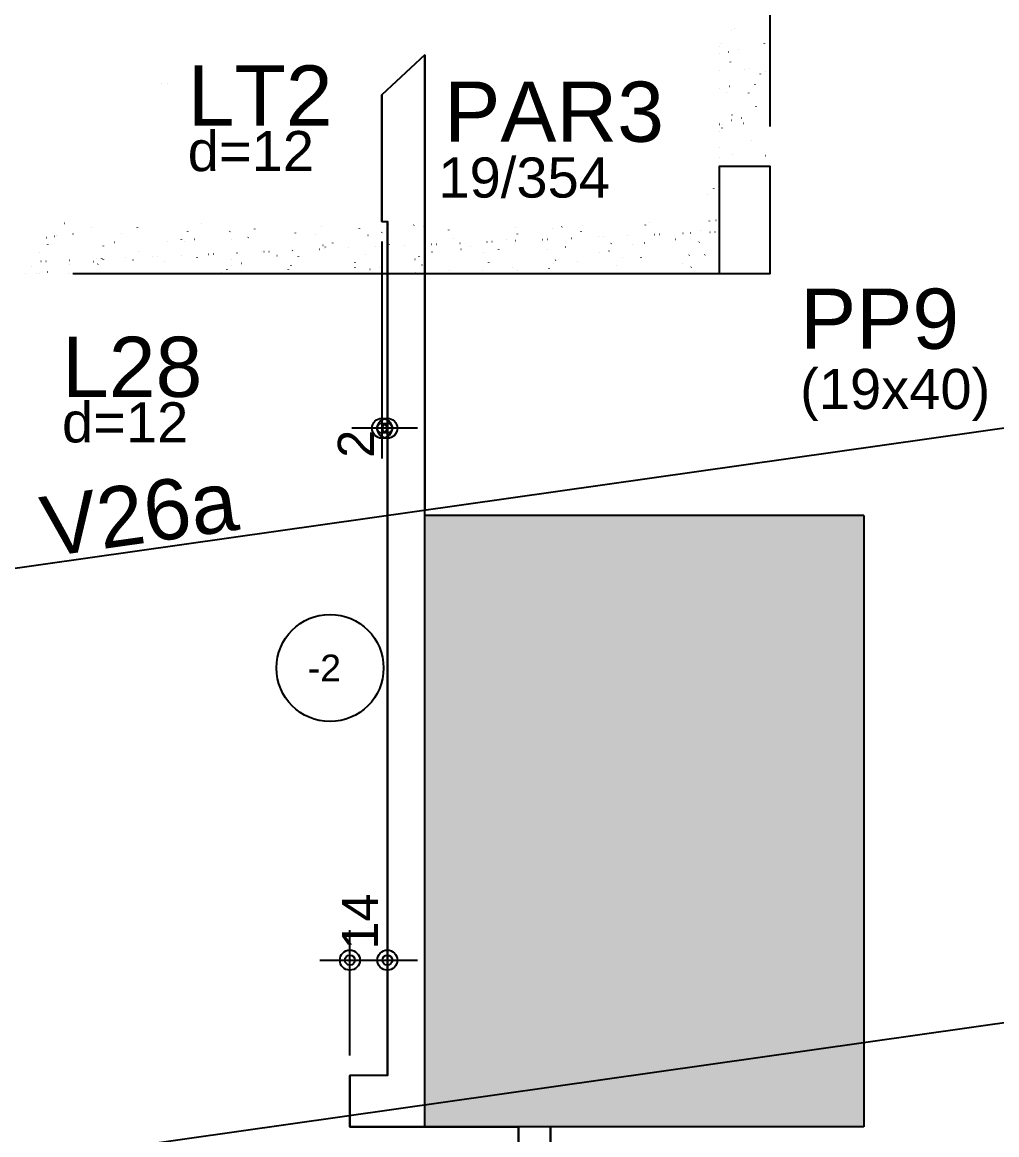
# Model space of a CAD drawing. Header units: millimetres. Extents: x 36428 to 40439, y 1072 to 6380.
# Drawn here: x 38734.4 to 39098.5, y 2081.7 to 2497.5 of the extents above; entities that cross this region are included whole.
import ezdxf

# ---------------------------------------------------------------- set-up
doc = ezdxf.new("R2010")
doc.units = ezdxf.units.MM
for name, color, linetype in [('1', 4, 'Continuous'), ('10', 13, 'Continuous'), ('11', 22, 'Continuous'), ('12', 3, 'Continuous'), ('13', 76, 'Continuous'), ('18', 9, 'Continuous'), ('19', 5, 'Continuous'), ('242', 3, 'Continuous'), ('26', 1, 'Continuous'), ('30', 15, 'Continuous'), ('4', 1, 'Continuous'), ('49', 20, 'Continuous'), ('8', 5, 'Continuous'), ('9', 3, 'Continuous')]:
    doc.layers.add(name, color=color, linetype=linetype)
doc.styles.get("Standard").update_dxf_attribs({"font": 'arial.ttf'})

# ---------------------------------------------------------------- blocks, each defined once
blk = doc.blocks.new('_HC19908E6B6-000')
for p, q in [((2647.095884, 666.701834), (2647.141541, 666.761336)), ((2648.34683, 667.680976), (2648.356619, 667.755334)), ((2643.352001, 661.822711), (2643.397658, 661.882213)), ((2659.433933, 661.856489), (2659.443723, 661.930848)), ((2642.500021, 660.71239), (2642.500021, 660.71239)), ((2642.500021, 660.71239), (2642.500021, 660.71239)), ((2642.500021, 660.71239), (2642.500021, 660.71239)), ((2642.500021, 658.094564), (2642.500021, 658.094564)), ((2642.500021, 658.094564), (2642.500021, 658.094564)), ((2642.500021, 658.094564), (2642.500021, 658.094564)), ((2646.012501, 658.873262), (2646.085723, 658.889495)), ((2649.673611, 659.684911), (2649.746833, 659.701144)), ((2646.682621, 655.040054), (2646.69241, 655.114412)), ((2642.500021, 651.947422), (2642.500021, 651.947422)), ((2642.500021, 651.947422), (2642.500021, 651.947422)), ((2642.500021, 651.947422), (2642.500021, 651.947422)), ((2652.055541, 652.364625), (2652.130469, 652.367896)), ((2653.928756, 652.446411), (2654.003685, 652.449683)), ((2657.945935, 650.554018), (2657.955724, 650.628376)), ((2659.667018, 651.459166), (2659.712675, 651.518667)), ((2642.500021, 645.204007), (2642.500021, 645.204007)), ((2642.500021, 645.204007), (2642.500021, 645.204007)), ((2646.368387, 646.061603), (2646.44161, 646.077836)), ((2655.923135, 646.580043), (2655.968792, 646.639544)), ((2645.194622, 643.737583), (2645.204412, 643.811941)), ((2653.526137, 643.456214), (2653.571794, 643.515716)), ((2656.355147, 638.470784), (2656.364936, 638.545142)), ((2642.500021, 632.313449), (2642.500021, 632.313449)), ((2642.500021, 632.313449), (2642.500021, 632.313449)), ((2642.500021, 632.313449), (2642.500021, 632.313449)), ((2647.090385, 633.331108), (2647.163607, 633.347341)), ((2647.271113, 635.304509), (2647.316771, 635.36401)), ((2650.751495, 634.142757), (2650.824717, 634.15899)), ((2651.482516, 632.235471), (2651.557445, 632.238743)), ((2642.500021, 631.843287), (2642.500021, 631.843287)), ((2642.500021, 629.0867), (2642.500021, 629.0867)), ((2642.500021, 629.0867), (2642.500021, 629.0867)), ((2642.500021, 629.0867), (2642.500021, 629.0867)), ((2642.64094, 631.84944), (2642.715868, 631.852711)), ((2643.527231, 630.425386), (2643.572888, 630.484887)), ((2643.603834, 631.654348), (2643.613624, 631.728707)), ((2654.690938, 625.829862), (2654.700727, 625.90422)), ((2642.500021, 623.270059), (2642.500021, 623.270059)), ((2642.500021, 623.270059), (2642.500021, 623.270059)), ((2647.446272, 620.519449), (2647.519494, 620.535682)), ((2659.842248, 620.06184), (2659.887905, 620.121342)), ((2642.500021, 619.422891), (2642.500021, 619.422891)), ((2642.500021, 619.422891), (2642.500021, 619.422891)), ((2653.396812, 616.000001), (2653.396812, 616.000001)), ((2656.725489, 616.000001), (2656.725489, 616.000001))]:
    blk.add_line(p, q)
blk = doc.blocks.new('_HC19908E6B6-002')
for p, q in [((2640.451627, 607.710955), (2640.461416, 607.785313)), ((2638.044614, 605.544594), (2638.044614, 605.544594)), ((2638.044614, 605.544594), (2638.044614, 605.544594)), ((2638.044614, 605.544594), (2638.044614, 605.544594)), ((2397.775953, 594.787291), (2397.82161, 594.846793)), ((2449.068824, 594.644639), (2449.078613, 594.718998)), ((2532.121306, 594.952519), (2532.194528, 594.968752)), ((2616.338423, 594.992242), (2616.344377, 595.000001)), ((2638.860839, 595.627721), (2638.870628, 595.702079)), ((2641.305462, 595.904231), (2641.351119, 595.963733)), ((2401.14236, 590.764604), (2401.152149, 590.838962)), ((2408.030125, 593.223282), (2408.103347, 593.239515)), ((2418.999109, 590.820158), (2419.044766, 590.879659)), ((2425.156987, 593.095003), (2425.166776, 593.169361)), ((2443.966148, 591.732147), (2444.011805, 591.791648)), ((2459.641552, 591.774702), (2459.714774, 591.790935)), ((2468.933187, 592.644136), (2468.978844, 592.703637)), ((2484.170554, 591.150552), (2484.180343, 591.22491)), ((2491.503228, 590.432296), (2491.548885, 590.491798)), ((2493.900226, 593.556125), (2493.945883, 593.615627)), ((2508.082391, 592.700188), (2508.092181, 592.774546)), ((2516.470267, 591.344285), (2516.515924, 591.403787)), ((2518.867265, 594.468114), (2518.912922, 594.527616)), ((2528.460196, 594.140871), (2528.533418, 594.157104)), ((2531.920807, 593.692137), (2531.930597, 593.766495)), ((2541.437306, 592.256275), (2541.482963, 592.315776)), ((2566.404345, 593.168264), (2566.450002, 593.227765)), ((2567.095959, 590.755737), (2567.105748, 590.830095)), ((2580.071623, 592.692291), (2580.144845, 592.708524)), ((2583.732733, 593.503939), (2583.805955, 593.520172)), ((2590.934375, 591.747685), (2590.944164, 591.822044)), ((2591.371384, 594.080253), (2591.417041, 594.139754)), ((2614.949001, 594.078084), (2614.958791, 594.152443)), ((2618.192092, 590.573711), (2618.26702, 590.576982)), ((2620.065307, 590.655497), (2620.140236, 590.658769)), ((2628.906884, 591.041529), (2628.981813, 591.0448)), ((2631.68305, 591.243711), (2631.756272, 591.259944)), ((2635.34416, 592.05536), (2635.417382, 592.071593)), ((2639.022247, 591.483175), (2639.097176, 591.486446)), ((2640.895463, 591.564961), (2640.970391, 591.568233)), ((2391.189019, 589.489699), (2391.262241, 589.505932)), ((2391.635072, 586.78434), (2391.680729, 586.843841)), ((2394.03207, 589.908168), (2394.077727, 589.96767)), ((2394.850129, 590.301347), (2394.923351, 590.31758)), ((2412.405674, 586.278568), (2412.415463, 586.352926)), ((2416.602111, 587.696329), (2416.647768, 587.75583)), ((2436.317511, 587.828204), (2436.327301, 587.902562)), ((2441.56915, 588.608318), (2441.614807, 588.667819)), ((2442.800446, 588.041119), (2442.873668, 588.057352)), ((2446.461556, 588.852768), (2446.534778, 588.869)), ((2460.155927, 588.820153), (2460.165717, 588.894511)), ((2466.536189, 589.520307), (2466.581846, 589.579809)), ((2494.411872, 586.592539), (2494.485095, 586.608772)), ((2498.072982, 587.404188), (2498.146205, 587.420421)), ((2511.252979, 590.326123), (2511.326201, 590.342355)), ((2519.169495, 586.875701), (2519.179284, 586.95006)), ((2524.756107, 586.494207), (2524.831036, 586.497479)), ((2534.87147, 586.935854), (2534.946399, 586.939125)), ((2536.744686, 587.01764), (2536.819614, 587.020912)), ((2543.184121, 589.2061), (2543.193911, 589.280459)), ((2545.586262, 587.403672), (2545.661191, 587.406943)), ((2555.701626, 587.845318), (2555.776554, 587.848589)), ((2557.574841, 587.927104), (2557.64977, 587.930376)), ((2562.864406, 588.877543), (2562.937628, 588.893776)), ((2566.416418, 588.313136), (2566.491346, 588.316407)), ((2576.531781, 588.754782), (2576.60671, 588.758054)), ((2578.404996, 588.836569), (2578.479925, 588.83984)), ((2587.246573, 589.2226), (2587.321502, 589.225872)), ((2597.361936, 589.664246), (2597.436865, 589.667518)), ((2599.235152, 589.746033), (2599.31008, 589.749304)), ((2602.197689, 587.261649), (2602.207478, 587.336007)), ((2608.076729, 590.132064), (2608.151657, 590.135336)), ((2610.0834, 586.840536), (2610.129057, 586.900038)), ((2614.475832, 587.428963), (2614.549055, 587.445196)), ((2626.109526, 588.811285), (2626.119316, 588.885644)), ((2635.050439, 587.752526), (2635.096096, 587.812027)), ((2388.391047, 583.948169), (2388.400837, 584.022527)), ((2425.593228, 584.226371), (2425.666451, 584.242604)), ((2430.720693, 582.388533), (2430.795622, 582.391804)), ((2432.593908, 582.470319), (2432.668837, 582.47359)), ((2441.435485, 582.856351), (2441.510414, 582.859622)), ((2447.404615, 582.003717), (2447.414404, 582.078076)), ((2451.550848, 583.297997), (2451.625777, 583.301268)), ((2453.424064, 583.379783), (2453.498993, 583.383055)), ((2462.265641, 583.765815), (2462.340569, 583.769086)), ((2471.419241, 584.334116), (2471.429031, 584.408475)), ((2472.381004, 584.207461), (2472.455933, 584.210733)), ((2474.254219, 584.289247), (2474.329148, 584.292519)), ((2477.204655, 582.777791), (2477.277878, 582.794024)), ((2483.095796, 584.675279), (2483.170725, 584.67855)), ((2485.248204, 582.280591), (2485.293862, 582.340092)), ((2493.211159, 585.116925), (2493.286088, 585.120197)), ((2495.084375, 585.198712), (2495.159303, 585.201983)), ((2495.331079, 585.883753), (2495.340868, 585.958111)), ((2503.925951, 585.584743), (2504.00088, 585.588015)), ((2510.215244, 583.19258), (2510.260901, 583.252081)), ((2514.041315, 586.02639), (2514.116243, 586.029661)), ((2515.91453, 586.108176), (2515.989459, 586.111447)), ((2530.432809, 582.389665), (2530.442598, 582.464023)), ((2535.182283, 584.104569), (2535.22794, 584.16407)), ((2546.023299, 585.143959), (2546.096522, 585.160192)), ((2549.684409, 585.955608), (2549.757632, 585.971841)), ((2554.344646, 583.939301), (2554.354436, 584.01366)), ((2560.149322, 585.016558), (2560.194979, 585.07606)), ((2578.183062, 584.93125), (2578.192852, 585.005608)), ((2585.116361, 585.928547), (2585.162018, 585.988049)), ((2597.634726, 583.69538), (2597.707949, 583.711613)), ((2601.295836, 584.507028), (2601.369059, 584.523261)), ((2613.358213, 581.99485), (2613.368003, 582.069208)), ((2631.306556, 582.873403), (2631.352213, 582.932904)), ((2637.19663, 582.986799), (2637.206419, 583.061157)), ((2385.380048, 578.632634), (2385.425705, 578.692136)), ((2389.060382, 580.569604), (2389.135311, 580.572876)), ((2390.933598, 580.651391), (2391.008526, 580.654662)), ((2399.654361, 579.462132), (2399.664151, 579.536491)), ((2399.775174, 581.037422), (2399.850103, 581.040694)), ((2408.752122, 580.492787), (2408.825344, 580.50902)), ((2409.890538, 581.479068), (2409.965466, 581.48234)), ((2410.347087, 579.544623), (2410.392744, 579.604125)), ((2411.763753, 581.560855), (2411.838682, 581.564126)), ((2412.413232, 581.304436), (2412.486454, 581.320669)), ((2420.60533, 581.946886), (2420.680258, 581.950158)), ((2423.566199, 581.011769), (2423.575988, 581.086127)), ((2435.314126, 580.456612), (2435.359784, 580.516114)), ((2460.281165, 581.368602), (2460.326823, 581.428103)), ((2460.363549, 579.044208), (2460.436771, 579.060441)), ((2464.024659, 579.855856), (2464.097881, 579.872089)), ((2482.579766, 579.067317), (2482.589555, 579.141676)), ((2506.418182, 580.059266), (2506.427972, 580.133624)), ((2506.471361, 578.313457), (2506.517018, 578.372958)), ((2515.636086, 578.407276), (2515.709308, 578.423509)), ((2528.816082, 581.329211), (2528.889304, 581.345444)), ((2531.4384, 579.225446), (2531.484057, 579.284947)), ((2556.405439, 580.137435), (2556.451096, 580.196937)), ((2565.43175, 578.114815), (2565.441539, 578.189173)), ((2578.97548, 577.925595), (2579.021137, 577.985097)), ((2580.427509, 579.880631), (2580.500731, 579.896864)), ((2581.372478, 581.049424), (2581.418135, 581.108926)), ((2589.446376, 580.445214), (2589.456166, 580.519572)), ((2603.942519, 578.837585), (2603.988176, 578.897086)), ((2606.339517, 581.961413), (2606.385174, 582.020915)), ((2628.909558, 579.749574), (2628.955215, 579.809075)), ((2632.038936, 578.432052), (2632.112158, 578.448285)), ((2383.359958, 576.000001), (2383.359958, 576.000001)), ((2387.344651, 576.000001), (2387.344651, 576.000001)), ((2388.486473, 576.000001), (2388.486473, 576.000001)), ((2388.486473, 576.000001), (2388.486473, 576.000001)), ((2391.544905, 576.678039), (2391.618127, 576.694272)), ((2399.198563, 576.000001), (2399.198563, 576.000001)), ((2399.198563, 576.000001), (2399.198563, 576.000001)), ((2399.198563, 576.000001), (2399.198563, 576.000001)), ((2407.627203, 576.000001), (2407.627203, 576.000001)), ((2411.052475, 576.000001), (2411.052475, 576.000001)), ((2411.052475, 576.000001), (2411.052475, 576.000001)), ((2411.052475, 576.000001), (2411.052475, 576.000001)), ((2422.906387, 576.000001), (2422.906387, 576.000001)), ((2422.906387, 576.000001), (2422.906387, 576.000001)), ((2431.894448, 576.000001), (2431.894448, 576.000001)), ((2434.760299, 576.000001), (2434.760299, 576.000001)), ((2434.760299, 576.000001), (2434.760299, 576.000001)), ((2446.614211, 576.000001), (2446.614211, 576.000001)), ((2446.632021, 576.000001), (2446.632021, 576.000001)), ((2446.632021, 576.000001), (2446.632021, 576.000001)), ((2446.632021, 576.000001), (2446.632021, 576.000001)), ((2456.161693, 576.000001), (2456.161693, 576.000001)), ((2456.161693, 576.000001), (2456.161693, 576.000001)), ((2456.161693, 576.000001), (2456.161693, 576.000001)), ((2456.537283, 576.489478), (2456.58294, 576.54898)), ((2458.468122, 576.000001), (2458.468122, 576.000001)), ((2458.468122, 576.000001), (2458.468122, 576.000001)), ((2458.468122, 576.000001), (2458.468122, 576.000001)), ((2458.667929, 577.517681), (2458.677718, 577.59204)), ((2470.322034, 576.000001), (2470.322034, 576.000001)), ((2470.322034, 576.000001), (2470.322034, 576.000001)), ((2470.322034, 576.000001), (2470.322034, 576.000001)), ((2480.428939, 576.000001), (2480.428939, 576.000001)), ((2480.428939, 576.000001), (2480.428939, 576.000001)), ((2480.428939, 576.000001), (2480.428939, 576.000001)), ((2481.504322, 577.401468), (2481.549979, 577.460969)), ((2482.175946, 576.000001), (2482.175946, 576.000001)), ((2482.175946, 576.000001), (2482.175946, 576.000001)), ((2494.029858, 576.000001), (2494.029858, 576.000001)), ((2494.029858, 576.000001), (2494.029858, 576.000001)), ((2504.696184, 576.000001), (2504.696184, 576.000001)), ((2504.696184, 576.000001), (2504.696184, 576.000001)), ((2504.696184, 576.000001), (2504.696184, 576.000001)), ((2504.777569, 576.000001), (2504.777569, 576.000001)), ((2504.777569, 576.000001), (2504.777569, 576.000001)), ((2504.777569, 576.000001), (2504.777569, 576.000001)), ((2505.88377, 576.000001), (2505.88377, 576.000001)), ((2511.974976, 577.595628), (2512.048198, 577.611861)), ((2517.737682, 576.000001), (2517.737682, 576.000001)), ((2528.963429, 576.000001), (2528.963429, 576.000001)), ((2528.963429, 576.000001), (2528.963429, 576.000001)), ((2529.041402, 576.101617), (2529.087059, 576.161119)), ((2529.591594, 576.000001), (2529.591594, 576.000001)), ((2529.591594, 576.000001), (2529.591594, 576.000001)), ((2529.591594, 576.000001), (2529.591594, 576.000001)), ((2541.445505, 576.000001), (2541.445505, 576.000001)), ((2541.445505, 576.000001), (2541.445505, 576.000001)), ((2541.593333, 577.122866), (2541.603123, 577.197225)), ((2553.230674, 576.000001), (2553.230674, 576.000001)), ((2553.230674, 576.000001), (2553.230674, 576.000001)), ((2553.299417, 576.000001), (2553.299417, 576.000001)), ((2553.299417, 576.000001), (2553.299417, 576.000001)), ((2554.008441, 577.013606), (2554.054098, 577.073108)), ((2562.923118, 576.000001), (2562.923118, 576.000001)), ((2562.923118, 576.000001), (2562.923118, 576.000001)), ((2562.923118, 576.000001), (2562.923118, 576.000001)), ((2563.586403, 576.147048), (2563.659625, 576.163281)), ((2565.153329, 576.000001), (2565.153329, 576.000001)), ((2567.247513, 576.958697), (2567.320735, 576.97493)), ((2577.007241, 576.000001), (2577.007241, 576.000001)), ((2577.497919, 576.000001), (2577.497919, 576.000001)), ((2577.497919, 576.000001), (2577.497919, 576.000001)), ((2588.861153, 576.000001), (2588.861153, 576.000001)), ((2588.861153, 576.000001), (2588.861153, 576.000001)), ((2588.861153, 576.000001), (2588.861153, 576.000001)), ((2600.715065, 576.000001), (2600.715065, 576.000001)), ((2600.715065, 576.000001), (2600.715065, 576.000001)), ((2600.715065, 576.000001), (2600.715065, 576.000001)), ((2601.765164, 576.000001), (2601.765164, 576.000001)), ((2601.765164, 576.000001), (2601.765164, 576.000001)), ((2612.568977, 576.000001), (2612.568977, 576.000001)), ((2612.568977, 576.000001), (2612.568977, 576.000001)), ((2621.068666, 576.000001), (2621.068666, 576.000001)), ((2621.068666, 576.000001), (2621.068666, 576.000001)), ((2624.422888, 576.000001), (2624.422888, 576.000001)), ((2624.445317, 576.170363), (2624.455107, 576.244722)), ((2626.03241, 576.000001), (2626.03241, 576.000001)), ((2626.03241, 576.000001), (2626.03241, 576.000001)), ((2636.2768, 576.000001), (2636.2768, 576.000001))]:
    blk.add_line(p, q)

msp = doc.modelspace()

# ---------------------------------------------------------------- linework, layer by layer
at = {"layer": '1'}
for p, q in [((39312.78, 2375.81), (38569.28, 2270.38)), ((38590.29, 2051.24), (39306.59, 2152.73))]:
    msp.add_line(p, q, dxfattribs=at)
at = {"layer": '18'}
for p, q in [((38884.78, 2485.34), (38884.78, 2315.12)), ((38868.78, 2423.08), (38868.78, 2470.34)), ((38870.78, 2103.89), (38870.78, 2423.08)), ((39048.78, 2313.22), (38884.78, 2313.22)), ((39048.78, 2313.22), (39048.78, 2084.7)), ((38856.78, 2084.7), (38856.78, 2103.89)), ((38870.78, 2103.89), (38856.78, 2103.89)), ((38870.78, 2103.89), (38870.78, 2103.89)), ((38919.78, 2084.7), (38856.78, 2084.7)), ((38919.78, 2041.27), (38919.78, 2084.7)), ((38931.78, 2084.7), (38931.78, 2041.27)), ((39048.78, 2084.7), (38931.78, 2084.7))]:
    msp.add_line(p, q, dxfattribs=at)
at = {"layer": '242'}
for p, q in [((38786.56, 2474.44), (38786.56, 2474.44)), ((38788.56, 2474.44), (38788.56, 2474.44))]:
    msp.add_line(p, q, dxfattribs=at)
at = {"layer": '26', "color": 3, "linetype": 'Continuous'}
for p, q in [((38868.78, 2423.08), (38868.78, 2423.08)), ((38870.78, 2423.08), (38870.78, 2423.08)), ((38868.78, 2415.58), (38868.78, 2334.51)), ((38870.78, 2415.58), (38870.78, 2334.51)), ((38882.03, 2345.76), (38857.53, 2345.76)), ((38856.78, 2111.39), (38856.78, 2158.25)), ((38870.78, 2145.63), (38870.78, 2158.25)), ((38845.53, 2147), (38882.03, 2147)), ((38870.78, 2138.13), (38870.78, 2138.13)), ((38856.78, 2103.89), (38856.78, 2103.89)), ((38856.78, 2084.7), (38856.78, 2084.7))]:
    msp.add_line(p, q, dxfattribs=at)
for centre, radius in [((38868.78, 2345.76), 3.75), ((38870.78, 2345.76), 3.75), ((38868.78, 2345.76), 1.87), ((38870.78, 2345.76), 1.87), ((38856.78, 2147), 3.75), ((38870.78, 2147), 3.75), ((38856.78, 2147), 1.87), ((38870.78, 2147), 1.87)]:
    msp.add_circle(centre, radius, dxfattribs=at)
at = {"layer": '26'}
msp.add_circle((38849.37, 2256.18), 20, dxfattribs=at)
at = {"layer": '30'}
msp.add_lwpolyline([(38884.78, 2485.34), (38868.78, 2470.34), (38868.78, 2423.08), (38870.78, 2423.08), (38870.78, 2103.89), (38856.78, 2103.89), (38856.78, 2084.7), (38919.78, 2084.7), (38919.78, 2041.27), (38931.78, 2041.27), (38931.78, 2084.7), (38884.78, 2084.7), (38884.78, 2485.34)], dxfattribs=at)
for points in [[(38884.78, 2313.22), (39048.78, 2313.22), (39048.78, 2084.7)], [(38884.78, 2313.22), (39048.78, 2084.7), (38884.78, 2084.7)], [(38884.78, 2313.22), (38884.78, 2084.7), (38884.78, 2313.22)]]:
    msp.add_solid(points, dxfattribs=at)
at = {"layer": '4'}
msp.add_lwpolyline([(38994.78, 2403.58), (39013.78, 2403.58), (39013.78, 2443.58), (38994.78, 2443.58), (38994.78, 2403.58)], dxfattribs=at)
at = {"layer": '49'}
for points in [[(39013.78, 2458.58), (39013.78, 2817.58)], [(38753.28, 2403.58), (38994.78, 2403.58)]]:
    msp.add_lwpolyline(points, dxfattribs=at)

# ---------------------------------------------------------------- block references
at = {"layer": '19'}
for name in ['_HC19908E6B6-000', '_HC19908E6B6-002']:
    msp.add_blockref(name, (36352.28, 1827.58), dxfattribs=at)

# ---------------------------------------------------------------- texts
at = {"layer": '10'}
for s, p in [('LT2', (38796.18, 2458.85)), ('L28', (38749.21, 2357.47))]:
    msp.add_text(s, height=22.5, dxfattribs=at).set_placement(p)
at = {"layer": '11'}
msp.add_text('19/354', height=15, dxfattribs=at).set_placement((38889.86, 2431.96))
at = {"layer": '12'}
msp.add_text('(19x40)', height=15, dxfattribs=at).set_placement((39025.03, 2352.95))
at = {"layer": '13'}
for p in [(38796.18, 2441.85), (38749.21, 2340.47)]:
    msp.add_text('d=12', height=15, dxfattribs=at).set_placement(p)
at = {"layer": '26', "color": 3, "linetype": 'Continuous'}
for s, p in [('2', (38865.78, 2334.72)), ('14', (38867.32, 2150.94))]:
    msp.add_text(s, height=13.5, rotation=90, dxfattribs=at).set_placement(p)
at = {"layer": '26'}
msp.add_text('-2', height=10, dxfattribs=at).set_placement((38841.06, 2251.18))
at = {"layer": '8'}
msp.add_text('PAR3', height=22.5, dxfattribs=at).set_placement((38892.05, 2452.82))
msp.add_text('V26a', height=22.5, rotation=8.065, dxfattribs=at).set_placement((38743.27, 2297.64))
at = {"layer": '9'}
msp.add_text('PP9', height=22.5, dxfattribs=at).set_placement((39025.03, 2375.45))

doc.saveas('drawing.dxf')
